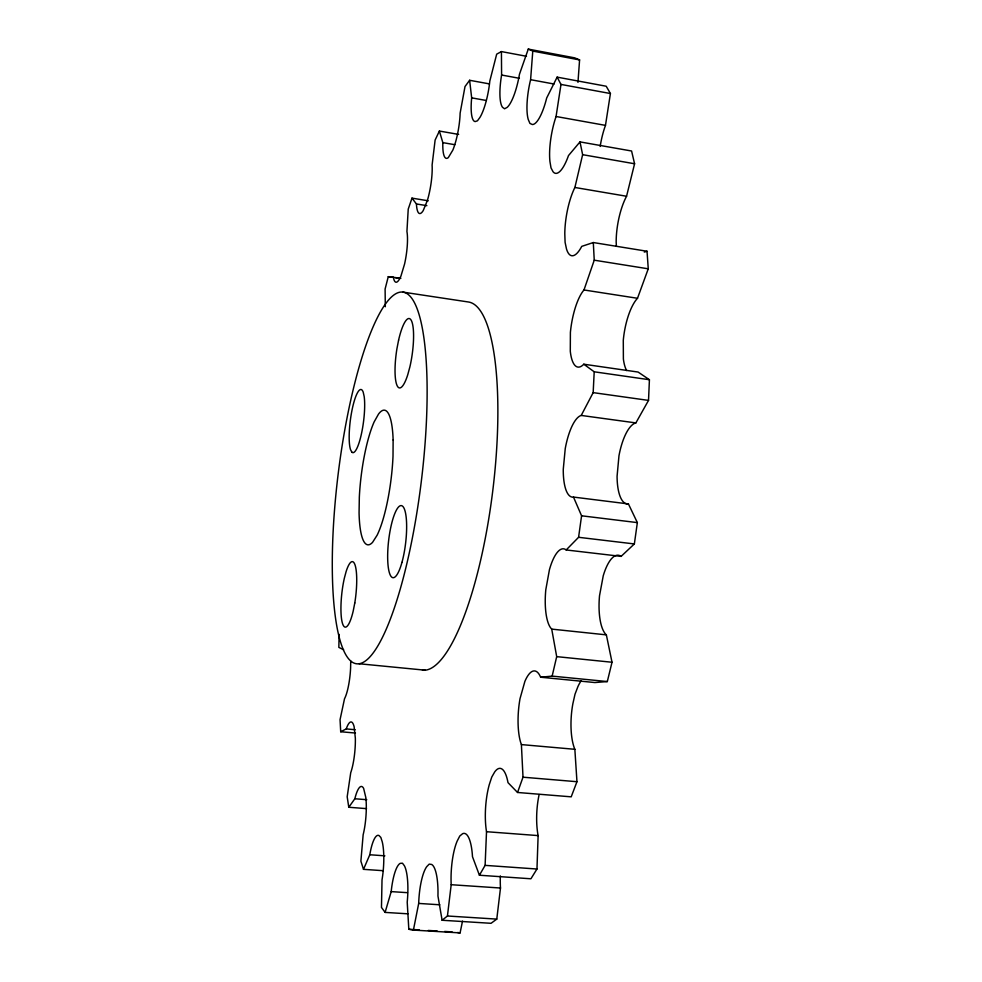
<?xml version="1.0" encoding="UTF-8"?>
<svg xmlns="http://www.w3.org/2000/svg" width="982" height="982" viewBox="0 0 982 982"><rect width="100%" height="100%" fill="white"/><g stroke="black" fill="none" stroke-linecap="round" stroke-linejoin="round"><path stroke-width="1.47" d="M339.097 634.36L338.851 647.384L343.639 649.789M350.746 661.033L350.599 667.969A27.742 5.978 -84.3 0 1 344.522 698.73L340.054 719.683L340.705 731.75L355.459 733.038M407.923 913.825L385.104 912.401L391.192 891.607A33.879 8.421 -86.2 0 1 400.239 863.362L402.46 863.19L404.412 865.793A33.879 8.421 -86.2 0 1 407.211 902.139L408.819 929.267L413.41 930.077L418.688 903.428A35.892 9.439 -86.5 0 1 426.716 866.676L429.22 864.111L431.675 864.467A35.892 9.439 -86.5 0 1 437.947 896.001L442.109 920.257L447.436 915.997L451.192 884.708A37.795 10.581 -86.4 0 1 457.133 841.169L459.76 836.038L462.571 833.73A37.795 10.581 -86.4 0 1 472.489 856.709L479.412 875.232L530.918 878.78L536.97 869.021L538.124 835.596A39.096 12.692 -86.3 0 1 539.13 794.548M479.412 875.232L485.108 865.363L486.52 831.705A39.39 11.735 -86 0 1 489.282 784.618L491.773 777.044L494.719 771.913A39.39 11.735 -86 0 1 508.001 782.642L517.539 792.474L571.205 796.832L576.962 781.709L574.851 749.303A40.237 13.76 -85.4 0 1 572.887 703.628L575.01 694.225L577.932 686.578A40.237 13.76 -85.4 0 1 581.27 680.698M517.539 792.474L523.013 777.192L521.393 744.589A40.544 12.729 -85.2 0 1 520.03 698.619L524.879 681.41A40.544 12.729 -85.2 0 1 540.628 677.212L594.896 682.551L607.318 681.557L612.019 662.249L606.36 634.863A40.851 14.423 -84 0 1 599.523 595.718L603.243 575.796A40.851 14.423 -84 0 1 621.103 556.377L634.36 543.942L637.355 522.608L628.419 503.926A40.925 14.521 -82.4 0 1 617.077 476.27L618.979 455.722A40.925 14.521 -82.4 0 1 635.87 422.911L648.525 400.398L649.421 379.727L638.091 372.055L583.787 364.212A40.802 12.975 -81.1 0 1 570.297 351.286L570.395 332.382A40.802 12.975 -81.1 0 1 583.983 289.972L594.245 260.181L593.3 242.542L647.04 251.257L648.255 268.81L637.502 298.283A40.483 14.018 -80.9 0 0 623.288 340.251L623.386 359.031A40.483 14.018 -80.9 0 0 626.639 370.545M540.628 677.212L552.142 676.119L556.696 656.639L551.724 629.118A41.17 13.343 -83.9 0 1 545.796 589.752L549.441 569.67A41.17 13.343 -83.9 0 1 566.184 549.957L578.582 537.301L581.577 515.795L573.488 497.076A41.256 13.441 -82.4 0 1 563.263 469.335L565.239 448.639A41.256 13.441 -82.4 0 1 581.221 415.435L593.165 392.628L594.208 371.797L583.787 364.212M577.968 82.353L579.589 59.914L574.679 57.852L528.267 49.1L519.466 74.251A34.53 8.74 -79.5 0 1 507.105 107.419L504.576 108.781L502.551 107.32A34.53 8.74 -79.5 0 1 501.593 75.025L501.421 51.58L526.487 56.281M600.174 146.441A38.065 11.858 -79.2 0 1 605.477 125.377L610.423 93.536L606.201 86.232L557.138 77.136L546.679 98.004A36.518 9.808 -79.4 0 1 532.33 124.505L529.936 123.425L528.267 119.522A36.518 9.808 -79.4 0 1 530.599 79.689L532.784 51.089L528.267 49.1M442.109 920.257L491.049 923.301L496.782 919.103L500.489 888.023A37.525 11.453 -86.8 0 1 500.354 875.944M616.377 246.359L616.18 242.088A39.513 13.061 -79.8 0 1 626.565 196.253L634.581 163.761L631.586 151.007L579.994 141.899L568.492 155.573A38.347 10.962 -79.5 0 1 553.026 171.703L551.012 167.885L549.932 161.478A38.347 10.962 -79.5 0 1 556.07 116.502L560.98 84.427L557.138 77.136M413.41 930.077L460.092 932.9L462.51 921.141M593.3 242.542L581.737 246.372A39.82 12.079 -80.1 0 1 566.467 248.863L565.092 242.309L564.797 233.716A39.82 12.079 -80.1 0 1 574.887 187.476L582.633 154.677L579.994 141.899M400.889 278.274L388.271 276.666L385.104 289.015L385.312 306.74M428.238 200.794L411.986 198.131L408.23 209.117L406.929 231.519A28.048 6.076 -81.4 0 1 404.572 264.023L401 275.868A28.048 6.076 -81.4 0 1 393.352 277.12M382.919 870.678L363.5 869.34L369.797 854.757A31.952 7.561 -85.9 0 1 379.027 835.572L380.844 837.45L382.243 841.819A31.952 7.561 -85.9 0 1 382.023 879.786L381.47 907.417L385.104 912.401M458.631 134.411L439.384 131.048L435.124 140.045L432.105 165.025A29.227 6.493 -80.8 0 1 427.366 200.475L423.254 210.504A29.227 6.493 -80.8 0 1 416.429 203.961L411.986 198.131M366.507 808.628L348.782 807.265L354.846 798.759A30.233 6.874 -85.4 0 1 363.635 788.411L365.844 797.605A30.233 6.874 -85.4 0 1 363.156 834.737L360.885 861.165L363.5 869.34M489.097 83.838L469.629 80.291L465.014 86.526L460.128 113.139A30.749 7.07 -80.3 0 1 452.837 150.099L448.332 157.574A30.749 7.07 -80.3 0 1 442.833 142.636L439.384 131.048M501.421 51.58L496.683 54.157L489.822 81.015A32.553 7.819 -79.9 0 1 479.916 117.459L477.436 120.811L475.239 121.559A32.553 7.819 -79.9 0 1 471.667 97.856L469.629 80.291M340.705 731.75L346.241 728.926A28.809 6.346 -84.8 0 1 354.146 726.827L355.349 738.157A28.809 6.346 -84.8 0 1 350.721 772.711L347.186 796.77L348.782 807.265M644.278 252.067L647.04 251.257M408.819 929.267L419.277 929.893M428.238 930.445L437.199 930.985M444.662 931.439L452.125 931.893M447.436 915.997L496.782 919.103M418.688 903.428L439.838 904.79M451.192 884.708L500.489 888.023M391.192 891.607L407.469 892.675M485.108 865.363L536.97 869.021M369.797 854.757L384.858 855.825M486.52 831.705L538.124 835.596M354.846 798.759L366.789 799.692M523.013 777.192L576.962 781.709M346.241 728.926L355.189 729.724M521.393 744.589L574.851 749.303M552.142 676.119L607.318 681.557M359.093 663.746L425.267 670.203M556.696 656.639L612.019 662.249M551.724 629.118L606.36 634.863M566.184 549.957L621.103 556.377M578.582 537.301L634.36 543.942M581.577 515.795L637.355 522.608M573.488 497.076L628.419 503.926M581.221 415.435L635.87 422.911M593.165 392.628L648.525 400.398M594.208 371.797L649.421 379.727M402.976 292.12A187.267 41.71 -82.9 0 1 403.737 576.25A187.267 41.71 -82.9 0 1 332.284 565.423A187.267 41.71 -82.9 0 1 402.976 292.12L468.402 301.99A185.537 47.762 -82.9 0 1 492.559 492.412A185.537 47.762 -82.9 0 1 422.456 670.203M388.271 276.666L392.751 277.354M395.734 277.808L400.202 278.495M583.983 289.972L637.502 298.283M594.245 260.181L648.255 268.81M416.429 203.961L426.888 205.668M457.6 932.483L460.092 932.9M574.887 187.476L626.565 196.253M442.833 142.636L454.801 144.698M582.633 154.677L634.581 163.761M471.667 97.856L486.262 100.483M556.07 116.502L605.477 125.377M530.599 79.689L554.069 84.022M501.593 75.025L519.392 78.302M560.98 84.427L610.423 93.536M532.784 51.089L579.589 59.914M393.131 439.973L393.009 456.249A67.807 15.037 -82.9 0 1 377.125 535.202L372.608 542.285A67.807 15.037 -82.9 0 1 359.068 512.727L359.326 497.211A67.807 15.037 -82.9 0 1 374.13 421.929L378.524 414.073A67.807 15.037 -82.9 0 1 393.131 439.973M398.606 340.079L396.937 348.684A35.021 7.966 -82 0 0 396.912 385.177A35.021 7.966 -82 0 0 407.739 374.78L409.887 366.875A35.021 7.966 -82 0 0 411.667 321.212A35.021 7.966 -82 0 0 398.606 340.079M354.784 602.985L353.213 611A32.971 7.07 -83.7 0 1 342.301 622.772A32.971 7.07 -83.7 0 1 344.351 578.189L346.155 571.45A32.971 7.07 -83.7 0 1 355.337 565.951A32.971 7.07 -83.7 0 1 354.784 602.985M351.814 452.101L350.488 449.547A31.841 6.629 -82.6 0 1 352.501 407.837A31.841 6.629 -82.6 0 1 363.217 392.199L364.187 396.532A31.841 6.629 -82.6 0 1 361.327 434.351A31.841 6.629 -82.6 0 1 351.814 452.101M401.933 562.441A36.26 8.58 -83.4 0 0 401.871 505.755A36.26 8.58 -83.4 0 0 387.657 556.708A36.26 8.58 -83.4 0 0 401.933 562.441"/></g></svg>
